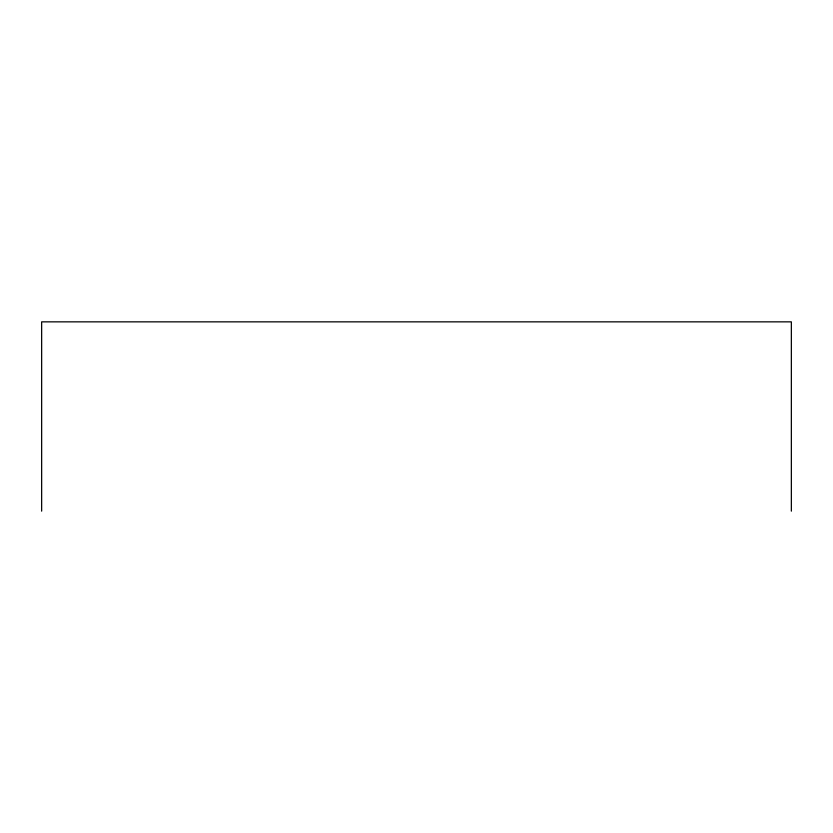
<?xml version="1.0" encoding="UTF-8"?>
<svg xmlns="http://www.w3.org/2000/svg" width="833" height="833" viewBox="0 0 833 833"><rect width="100%" height="100%" fill="white"/><g stroke="black" fill="none" stroke-linecap="round" stroke-linejoin="round"><path stroke-width="1.25" d="M791.35 511.15L791.35 321.85L41.65 321.85L41.65 511.15"/></g></svg>
